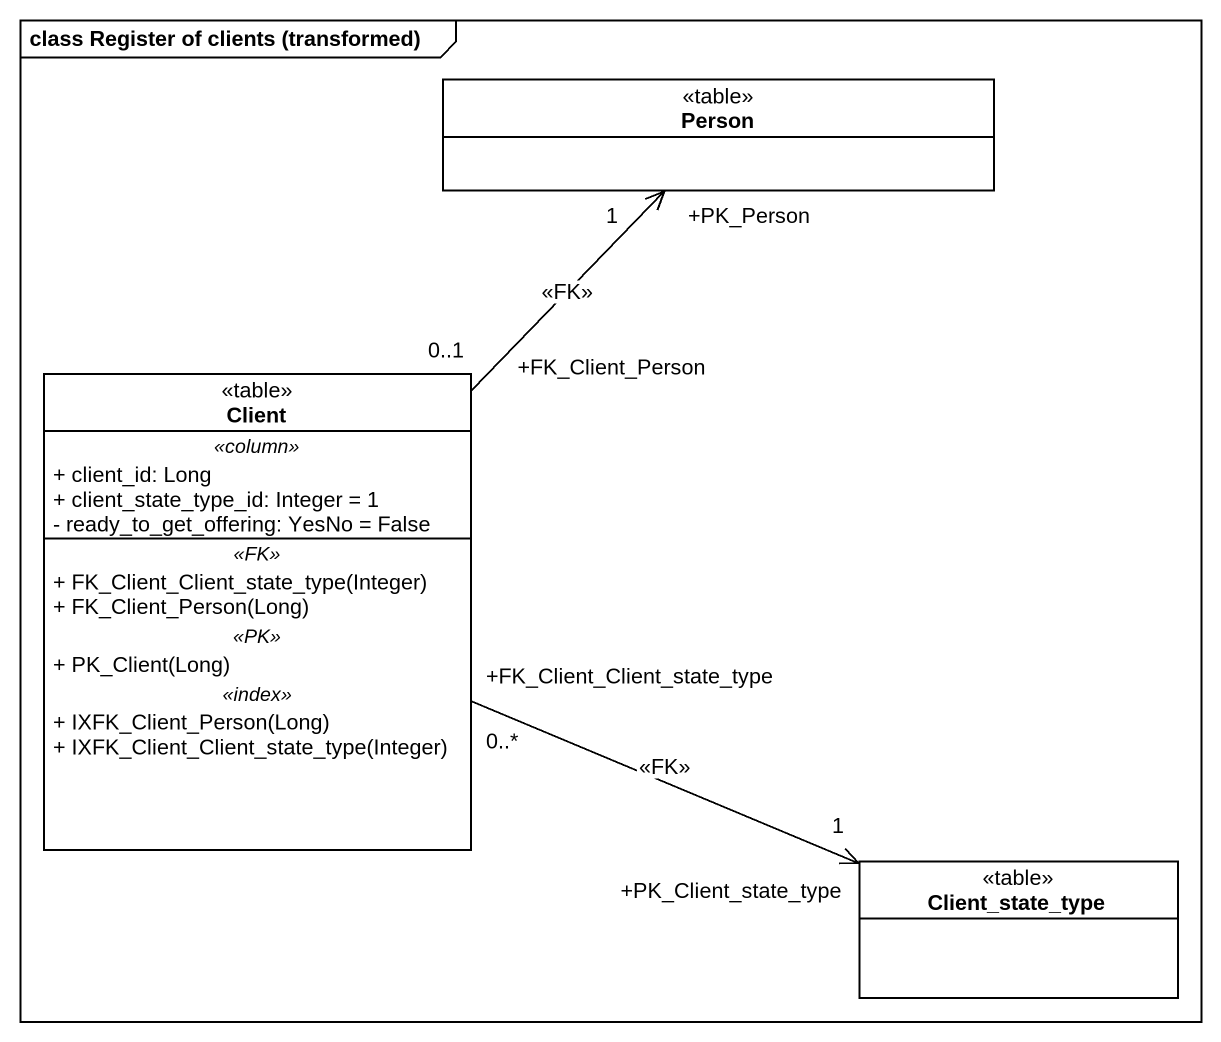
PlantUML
@startuml
mainframe class Register of clients (transformed)
hide circle
hide empty members
skinparam classAttributeIconSize 0
class "Person" as Person_ <<table>>
class Client <<table>> {
  .. <<column>> ..
  + client_id: Long
  + client_state_type_id: Integer = 1
  - ready_to_get_offering: YesNo = False
  .. <<FK>> ..
  + FK_Client_Client_state_type(Integer)
  + FK_Client_Person(Long)
  .. <<PK>> ..
  + PK_Client(Long)
  .. <<index>> ..
  + IXFK_Client_Person(Long)
  + IXFK_Client_Client_state_type(Integer)
}
class Client_state_type <<table>>
Client "+FK_Client_Person\n0..1" -up-> "+PK_Person\n1" Person_ : <<FK>>
Client "+FK_Client_Client_state_type\n0..*" -right-> "+PK_Client_state_type\n1" Client_state_type : <<FK>>
@enduml
